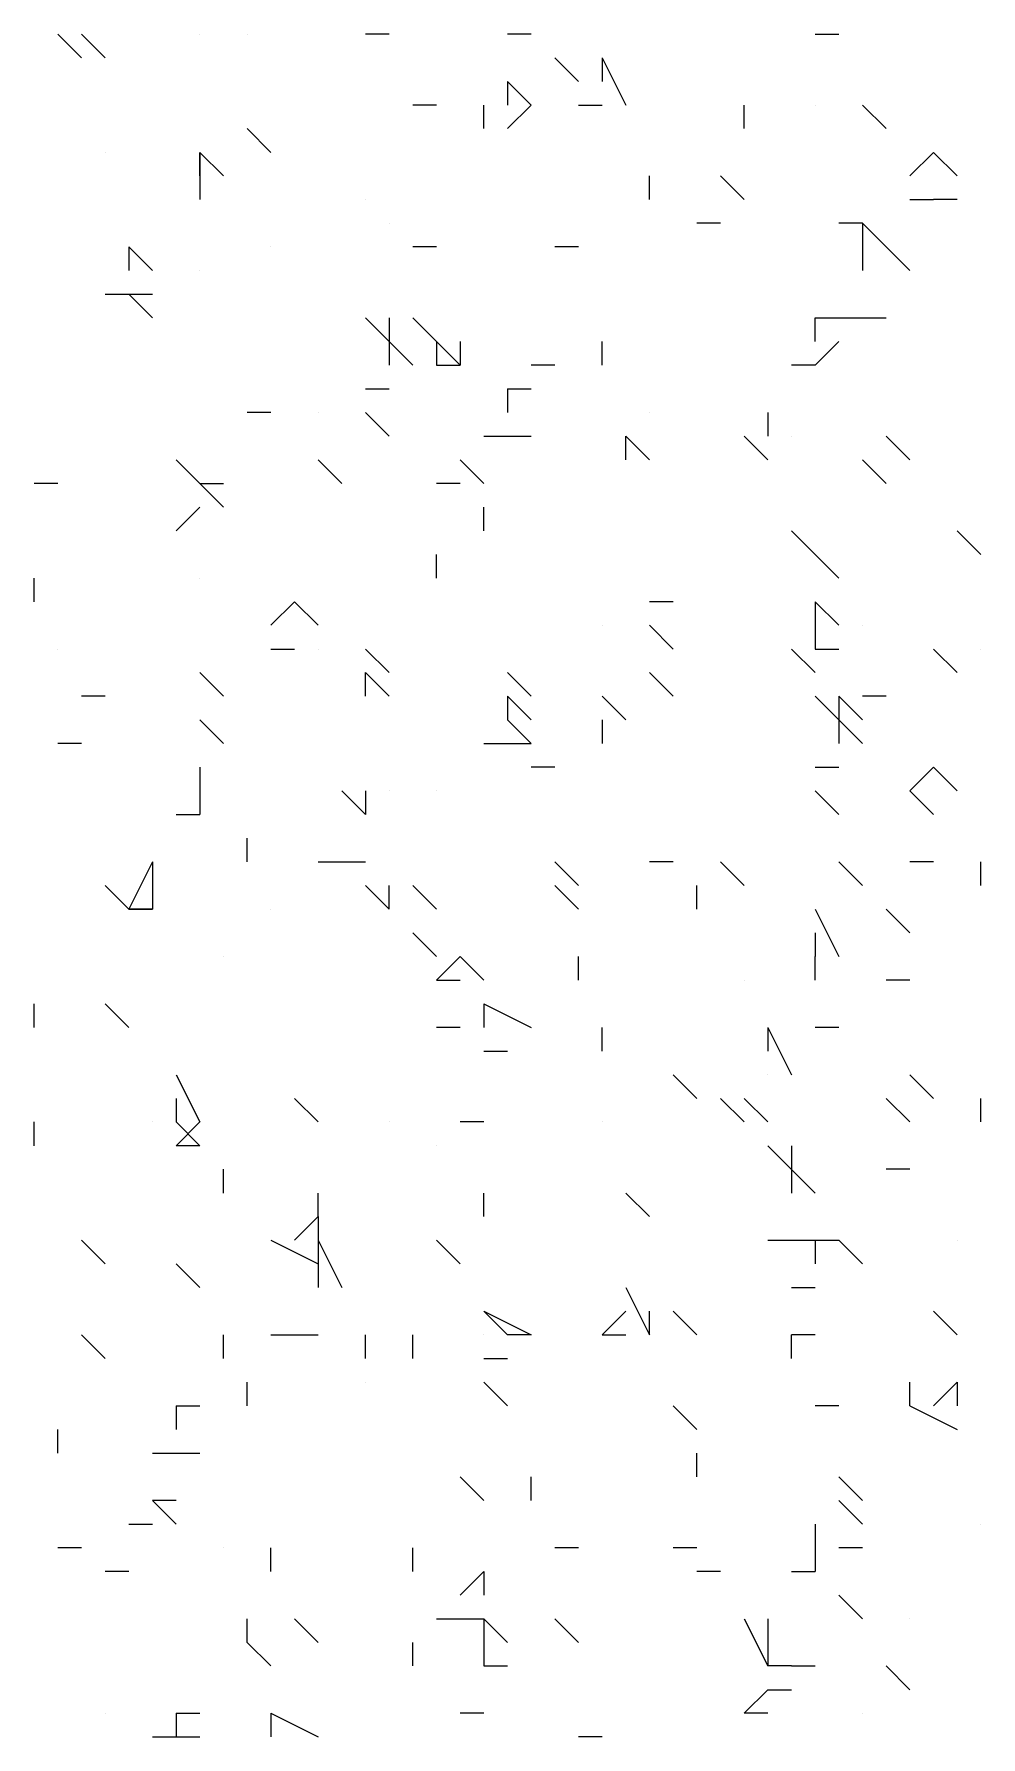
# Model space of a CAD drawing. Header units: millimetres. Extents: x 2928 to 3112, y 1220 to 1280.
# Drawn here: x 3001.0188 to 3001.1522, y 1262.6839 to 1262.9239 of the extents above; entities that cross this region are included whole.
import ezdxf

# ---------------------------------------------------------------- set-up
doc = ezdxf.new("R2010")
doc.units = ezdxf.units.MM

msp = doc.modelspace()

# ---------------------------------------------------------------- linework, layer by layer
at = {"color": 92, "linetype": 'Continuous', "lineweight": 5, "true_color": 0x00b800}
for points in [[(3001.0255, 1262.9206), (3001.02217, 1262.92393), (3001.02217, 1262.92393)], [(3001.02884, 1262.9206), (3001.0255, 1262.92393), (3001.0255, 1262.92393)], [(3001.06884, 1262.92393), (3001.0655, 1262.92393), (3001.0655, 1262.92393)], [(3001.08884, 1262.92393), (3001.0855, 1262.92393), (3001.0855, 1262.92393)], [(3001.12884, 1262.92393), (3001.13217, 1262.92393), (3001.13217, 1262.92393)], [(3001.0955, 1262.91726), (3001.09217, 1262.9206), (3001.09217, 1262.9206)], [(3001.09884, 1262.9206), (3001.10217, 1262.91393), (3001.10217, 1262.91393)], [(3001.09884, 1262.9206), (3001.09884, 1262.91726), (3001.09884, 1262.91726)], [(3001.0855, 1262.91726), (3001.08884, 1262.91393), (3001.08884, 1262.91393)], [(3001.0855, 1262.91726), (3001.0855, 1262.91393), (3001.0855, 1262.91393)], [(3001.0755, 1262.91393), (3001.07217, 1262.91393), (3001.07217, 1262.91393)], [(3001.08217, 1262.9106), (3001.08217, 1262.91393), (3001.08217, 1262.91393)], [(3001.0855, 1262.9106), (3001.08884, 1262.91393), (3001.08884, 1262.91393)], [(3001.0955, 1262.91393), (3001.09884, 1262.91393), (3001.09884, 1262.91393)], [(3001.11884, 1262.9106), (3001.11884, 1262.91393), (3001.11884, 1262.91393)], [(3001.13884, 1262.9106), (3001.13551, 1262.91393), (3001.13551, 1262.91393)], [(3001.05217, 1262.90726), (3001.04884, 1262.9106), (3001.04884, 1262.9106)], [(3001.04217, 1262.90726), (3001.0455, 1262.90393), (3001.0455, 1262.90393)], [(3001.04217, 1262.90726), (3001.04217, 1262.9006), (3001.04217, 1262.9006)], [(3001.04217, 1262.90393), (3001.04217, 1262.90726), (3001.04217, 1262.90726)], [(3001.14551, 1262.90726), (3001.14217, 1262.90393), (3001.14217, 1262.90393)], [(3001.14551, 1262.90726), (3001.14884, 1262.90393), (3001.14884, 1262.90393)], [(3001.1055, 1262.9006), (3001.1055, 1262.90393), (3001.1055, 1262.90393)], [(3001.11884, 1262.9006), (3001.1155, 1262.90393), (3001.1155, 1262.90393)], [(3001.14217, 1262.9006), (3001.14551, 1262.9006), (3001.14551, 1262.9006)], [(3001.14884, 1262.9006), (3001.14551, 1262.9006), (3001.14551, 1262.9006)], [(3001.1155, 1262.89726), (3001.11217, 1262.89726), (3001.11217, 1262.89726)], [(3001.13551, 1262.89726), (3001.13217, 1262.89726), (3001.13217, 1262.89726)], [(3001.13551, 1262.89726), (3001.14217, 1262.8906), (3001.14217, 1262.8906)], [(3001.13551, 1262.89726), (3001.13551, 1262.8906), (3001.13551, 1262.8906)], [(3001.03217, 1262.89393), (3001.0355, 1262.8906), (3001.0355, 1262.8906)], [(3001.03217, 1262.89393), (3001.03217, 1262.8906), (3001.03217, 1262.8906)], [(3001.0355, 1262.8906), (3001.03217, 1262.89393), (3001.03217, 1262.89393)], [(3001.0755, 1262.89393), (3001.07217, 1262.89393), (3001.07217, 1262.89393)], [(3001.0955, 1262.89393), (3001.09217, 1262.89393), (3001.09217, 1262.89393)], [(3001.02884, 1262.88726), (3001.0355, 1262.88726), (3001.0355, 1262.88726)], [(3001.0355, 1262.88393), (3001.03217, 1262.88726), (3001.03217, 1262.88726)], [(3001.0655, 1262.88393), (3001.07217, 1262.87726), (3001.07217, 1262.87726)], [(3001.06884, 1262.88393), (3001.06884, 1262.87726), (3001.06884, 1262.87726)], [(3001.0755, 1262.8806), (3001.07217, 1262.88393), (3001.07217, 1262.88393)], [(3001.12884, 1262.88393), (3001.13551, 1262.88393), (3001.13551, 1262.88393)], [(3001.12884, 1262.8806), (3001.12884, 1262.88393), (3001.12884, 1262.88393)], [(3001.13217, 1262.88393), (3001.13884, 1262.88393), (3001.13884, 1262.88393)], [(3001.0755, 1262.8806), (3001.0755, 1262.87726), (3001.0755, 1262.87726)], [(3001.07884, 1262.87726), (3001.0755, 1262.8806), (3001.0755, 1262.8806)], [(3001.07884, 1262.8806), (3001.07884, 1262.87726), (3001.07884, 1262.87726)], [(3001.09884, 1262.87726), (3001.09884, 1262.8806), (3001.09884, 1262.8806)], [(3001.12884, 1262.87726), (3001.13217, 1262.8806), (3001.13217, 1262.8806)], [(3001.0755, 1262.87726), (3001.07884, 1262.87726), (3001.07884, 1262.87726)], [(3001.09217, 1262.87726), (3001.08884, 1262.87726), (3001.08884, 1262.87726)], [(3001.12884, 1262.87726), (3001.1255, 1262.87726), (3001.1255, 1262.87726)], [(3001.0655, 1262.87393), (3001.06884, 1262.87393), (3001.06884, 1262.87393)], [(3001.0855, 1262.87393), (3001.08884, 1262.87393), (3001.08884, 1262.87393)], [(3001.0855, 1262.87393), (3001.0855, 1262.8706), (3001.0855, 1262.8706)], [(3001.05217, 1262.8706), (3001.04884, 1262.8706), (3001.04884, 1262.8706)], [(3001.06884, 1262.86726), (3001.0655, 1262.8706), (3001.0655, 1262.8706)], [(3001.12217, 1262.8706), (3001.12217, 1262.86726), (3001.12217, 1262.86726)], [(3001.12217, 1262.8706), (3001.12217, 1262.86726), (3001.12217, 1262.86726)], [(3001.08217, 1262.86726), (3001.08884, 1262.86726), (3001.08884, 1262.86726)], [(3001.10217, 1262.86393), (3001.10217, 1262.86726), (3001.10217, 1262.86726)], [(3001.1055, 1262.86393), (3001.10217, 1262.86726), (3001.10217, 1262.86726)], [(3001.11884, 1262.86726), (3001.12217, 1262.86393), (3001.12217, 1262.86393)], [(3001.12217, 1262.86393), (3001.11884, 1262.86726), (3001.11884, 1262.86726)], [(3001.14217, 1262.86393), (3001.13884, 1262.86726), (3001.13884, 1262.86726)], [(3001.04217, 1262.8606), (3001.03884, 1262.86393), (3001.03884, 1262.86393)], [(3001.06217, 1262.8606), (3001.05884, 1262.86393), (3001.05884, 1262.86393)], [(3001.08217, 1262.8606), (3001.07884, 1262.86393), (3001.07884, 1262.86393)], [(3001.13884, 1262.8606), (3001.13551, 1262.86393), (3001.13551, 1262.86393)], [(3001.02217, 1262.8606), (3001.01884, 1262.8606), (3001.01884, 1262.8606)], [(3001.04217, 1262.8606), (3001.0455, 1262.8606), (3001.0455, 1262.8606)], [(3001.0455, 1262.85726), (3001.04217, 1262.8606), (3001.04217, 1262.8606)], [(3001.07884, 1262.8606), (3001.0755, 1262.8606), (3001.0755, 1262.8606)], [(3001.03884, 1262.85393), (3001.04217, 1262.85726), (3001.04217, 1262.85726)], [(3001.08217, 1262.85393), (3001.08217, 1262.85726), (3001.08217, 1262.85726)], [(3001.12884, 1262.8506), (3001.1255, 1262.85393), (3001.1255, 1262.85393)], [(3001.15217, 1262.8506), (3001.14884, 1262.85393), (3001.14884, 1262.85393)], [(3001.0755, 1262.84726), (3001.0755, 1262.8506), (3001.0755, 1262.8506)], [(3001.13217, 1262.84726), (3001.12884, 1262.8506), (3001.12884, 1262.8506)], [(3001.01884, 1262.84393), (3001.01884, 1262.84726), (3001.01884, 1262.84726)], [(3001.0555, 1262.84393), (3001.05217, 1262.8406), (3001.05217, 1262.8406)], [(3001.0555, 1262.84393), (3001.05884, 1262.8406), (3001.05884, 1262.8406)], [(3001.10884, 1262.84393), (3001.1055, 1262.84393), (3001.1055, 1262.84393)], [(3001.12884, 1262.84393), (3001.13217, 1262.8406), (3001.13217, 1262.8406)], [(3001.12884, 1262.84393), (3001.12884, 1262.83726), (3001.12884, 1262.83726)], [(3001.10884, 1262.83726), (3001.1055, 1262.8406), (3001.1055, 1262.8406)], [(3001.05217, 1262.83726), (3001.0555, 1262.83726), (3001.0555, 1262.83726)], [(3001.06884, 1262.83393), (3001.0655, 1262.83726), (3001.0655, 1262.83726)], [(3001.12884, 1262.83393), (3001.1255, 1262.83726), (3001.1255, 1262.83726)], [(3001.12884, 1262.83726), (3001.13217, 1262.83726), (3001.13217, 1262.83726)], [(3001.14884, 1262.83393), (3001.14551, 1262.83726), (3001.14551, 1262.83726)], [(3001.0455, 1262.8306), (3001.04217, 1262.83393), (3001.04217, 1262.83393)], [(3001.06884, 1262.8306), (3001.0655, 1262.83393), (3001.0655, 1262.83393)], [(3001.0655, 1262.8306), (3001.0655, 1262.83393), (3001.0655, 1262.83393)], [(3001.08884, 1262.8306), (3001.0855, 1262.83393), (3001.0855, 1262.83393)], [(3001.10884, 1262.8306), (3001.1055, 1262.83393), (3001.1055, 1262.83393)], [(3001.02884, 1262.8306), (3001.0255, 1262.8306), (3001.0255, 1262.8306)], [(3001.0855, 1262.8306), (3001.08884, 1262.82726), (3001.08884, 1262.82726)], [(3001.0855, 1262.8306), (3001.0855, 1262.82726), (3001.0855, 1262.82726)], [(3001.09884, 1262.8306), (3001.10217, 1262.82726), (3001.10217, 1262.82726)], [(3001.12884, 1262.8306), (3001.13551, 1262.82393), (3001.13551, 1262.82393)], [(3001.13217, 1262.8306), (3001.13217, 1262.82393), (3001.13217, 1262.82393)], [(3001.13551, 1262.82726), (3001.13217, 1262.8306), (3001.13217, 1262.8306)], [(3001.13884, 1262.8306), (3001.13551, 1262.8306), (3001.13551, 1262.8306)], [(3001.0455, 1262.82393), (3001.04217, 1262.82726), (3001.04217, 1262.82726)], [(3001.08884, 1262.82393), (3001.0855, 1262.82726), (3001.0855, 1262.82726)], [(3001.09884, 1262.82726), (3001.09884, 1262.82393), (3001.09884, 1262.82393)], [(3001.0255, 1262.82393), (3001.02217, 1262.82393), (3001.02217, 1262.82393)], [(3001.08217, 1262.82393), (3001.08884, 1262.82393), (3001.08884, 1262.82393)], [(3001.04217, 1262.8206), (3001.04217, 1262.81726), (3001.04217, 1262.81726)], [(3001.04217, 1262.8206), (3001.04217, 1262.81393), (3001.04217, 1262.81393)], [(3001.09217, 1262.8206), (3001.08884, 1262.8206), (3001.08884, 1262.8206)], [(3001.12884, 1262.8206), (3001.13217, 1262.8206), (3001.13217, 1262.8206)], [(3001.14551, 1262.8206), (3001.14217, 1262.81726), (3001.14217, 1262.81726)], [(3001.14551, 1262.8206), (3001.14884, 1262.81726), (3001.14884, 1262.81726)], [(3001.06217, 1262.81726), (3001.0655, 1262.81393), (3001.0655, 1262.81393)], [(3001.0655, 1262.81726), (3001.0655, 1262.81393), (3001.0655, 1262.81393)], [(3001.13217, 1262.81393), (3001.12884, 1262.81726), (3001.12884, 1262.81726)], [(3001.14217, 1262.81726), (3001.14551, 1262.81393), (3001.14551, 1262.81393)], [(3001.03884, 1262.81393), (3001.04217, 1262.81393), (3001.04217, 1262.81393)], [(3001.04884, 1262.80726), (3001.04884, 1262.8106), (3001.04884, 1262.8106)], [(3001.0355, 1262.80726), (3001.03217, 1262.8006), (3001.03217, 1262.8006)], [(3001.0355, 1262.80726), (3001.0355, 1262.8006), (3001.0355, 1262.8006)], [(3001.05884, 1262.80726), (3001.0655, 1262.80726), (3001.0655, 1262.80726)], [(3001.0955, 1262.80393), (3001.09217, 1262.80726), (3001.09217, 1262.80726)], [(3001.10884, 1262.80726), (3001.1055, 1262.80726), (3001.1055, 1262.80726)], [(3001.10884, 1262.80726), (3001.1055, 1262.80726), (3001.1055, 1262.80726)], [(3001.11884, 1262.80393), (3001.1155, 1262.80726), (3001.1155, 1262.80726)], [(3001.13551, 1262.80393), (3001.13217, 1262.80726), (3001.13217, 1262.80726)], [(3001.14551, 1262.80726), (3001.14217, 1262.80726), (3001.14217, 1262.80726)], [(3001.15217, 1262.80393), (3001.15217, 1262.80726), (3001.15217, 1262.80726)], [(3001.03217, 1262.8006), (3001.02884, 1262.80393), (3001.02884, 1262.80393)], [(3001.06884, 1262.8006), (3001.0655, 1262.80393), (3001.0655, 1262.80393)], [(3001.06884, 1262.8006), (3001.06884, 1262.80393), (3001.06884, 1262.80393)], [(3001.0755, 1262.8006), (3001.07217, 1262.80393), (3001.07217, 1262.80393)], [(3001.0955, 1262.8006), (3001.09217, 1262.80393), (3001.09217, 1262.80393)], [(3001.11217, 1262.8006), (3001.11217, 1262.80393), (3001.11217, 1262.80393)], [(3001.03217, 1262.8006), (3001.0355, 1262.8006), (3001.0355, 1262.8006)], [(3001.0355, 1262.8006), (3001.03217, 1262.8006), (3001.03217, 1262.8006)], [(3001.12884, 1262.8006), (3001.13217, 1262.79393), (3001.13217, 1262.79393)], [(3001.14217, 1262.79726), (3001.13884, 1262.8006), (3001.13884, 1262.8006)], [(3001.0755, 1262.79393), (3001.07217, 1262.79726), (3001.07217, 1262.79726)], [(3001.12884, 1262.79726), (3001.12884, 1262.79393), (3001.12884, 1262.79393)], [(3001.07884, 1262.79393), (3001.0755, 1262.7906), (3001.0755, 1262.7906)], [(3001.07884, 1262.79393), (3001.08217, 1262.7906), (3001.08217, 1262.7906)], [(3001.0955, 1262.7906), (3001.0955, 1262.79393), (3001.0955, 1262.79393)], [(3001.12884, 1262.7906), (3001.12884, 1262.79393), (3001.12884, 1262.79393)], [(3001.0755, 1262.7906), (3001.07884, 1262.7906), (3001.07884, 1262.7906)], [(3001.14217, 1262.7906), (3001.13884, 1262.7906), (3001.13884, 1262.7906)], [(3001.01884, 1262.78393), (3001.01884, 1262.78726), (3001.01884, 1262.78726)], [(3001.03217, 1262.78393), (3001.02884, 1262.78726), (3001.02884, 1262.78726)], [(3001.08217, 1262.78726), (3001.08884, 1262.78393), (3001.08884, 1262.78393)], [(3001.08217, 1262.78726), (3001.08217, 1262.78393), (3001.08217, 1262.78393)], [(3001.07884, 1262.78393), (3001.0755, 1262.78393), (3001.0755, 1262.78393)], [(3001.09884, 1262.7806), (3001.09884, 1262.78393), (3001.09884, 1262.78393)], [(3001.12217, 1262.78393), (3001.1255, 1262.77726), (3001.1255, 1262.77726)], [(3001.12217, 1262.78393), (3001.12217, 1262.7806), (3001.12217, 1262.7806)], [(3001.13217, 1262.78393), (3001.12884, 1262.78393), (3001.12884, 1262.78393)], [(3001.08217, 1262.7806), (3001.0855, 1262.7806), (3001.0855, 1262.7806)], [(3001.03884, 1262.77726), (3001.04217, 1262.7706), (3001.04217, 1262.7706)], [(3001.11217, 1262.77393), (3001.10884, 1262.77726), (3001.10884, 1262.77726)], [(3001.14551, 1262.77393), (3001.14217, 1262.77726), (3001.14217, 1262.77726)], [(3001.03884, 1262.77393), (3001.03884, 1262.7706), (3001.03884, 1262.7706)], [(3001.05884, 1262.7706), (3001.0555, 1262.77393), (3001.0555, 1262.77393)], [(3001.11884, 1262.7706), (3001.1155, 1262.77393), (3001.1155, 1262.77393)], [(3001.12217, 1262.7706), (3001.11884, 1262.77393), (3001.11884, 1262.77393)], [(3001.14217, 1262.7706), (3001.13884, 1262.77393), (3001.13884, 1262.77393)], [(3001.15217, 1262.7706), (3001.15217, 1262.77393), (3001.15217, 1262.77393)], [(3001.01884, 1262.76726), (3001.01884, 1262.7706), (3001.01884, 1262.7706)], [(3001.03884, 1262.76726), (3001.04217, 1262.7706), (3001.04217, 1262.7706)], [(3001.04217, 1262.76726), (3001.03884, 1262.7706), (3001.03884, 1262.7706)], [(3001.08217, 1262.7706), (3001.07884, 1262.7706), (3001.07884, 1262.7706)], [(3001.04217, 1262.76726), (3001.03884, 1262.76726), (3001.03884, 1262.76726)], [(3001.12217, 1262.76726), (3001.12884, 1262.76059), (3001.12884, 1262.76059)], [(3001.1255, 1262.76726), (3001.1255, 1262.76059), (3001.1255, 1262.76059)], [(3001.0455, 1262.76059), (3001.0455, 1262.76393), (3001.0455, 1262.76393)], [(3001.14217, 1262.76393), (3001.13884, 1262.76393), (3001.13884, 1262.76393)], [(3001.05884, 1262.75726), (3001.05884, 1262.76059), (3001.05884, 1262.76059)], [(3001.08217, 1262.75726), (3001.08217, 1262.76059), (3001.08217, 1262.76059)], [(3001.1055, 1262.75726), (3001.10217, 1262.76059), (3001.10217, 1262.76059)], [(3001.05884, 1262.75726), (3001.0555, 1262.75393), (3001.0555, 1262.75393)], [(3001.05884, 1262.75726), (3001.05884, 1262.75393), (3001.05884, 1262.75393)], [(3001.02884, 1262.75059), (3001.0255, 1262.75393), (3001.0255, 1262.75393)], [(3001.05217, 1262.75393), (3001.05884, 1262.75059), (3001.05884, 1262.75059)], [(3001.05884, 1262.75393), (3001.06217, 1262.74726), (3001.06217, 1262.74726)], [(3001.05884, 1262.75393), (3001.05884, 1262.74726), (3001.05884, 1262.74726)], [(3001.07884, 1262.75059), (3001.0755, 1262.75393), (3001.0755, 1262.75393)], [(3001.12217, 1262.75393), (3001.12884, 1262.75393), (3001.12884, 1262.75393)], [(3001.12884, 1262.75393), (3001.13217, 1262.75393), (3001.13217, 1262.75393)], [(3001.12884, 1262.75393), (3001.12884, 1262.75059), (3001.12884, 1262.75059)], [(3001.13551, 1262.75059), (3001.13217, 1262.75393), (3001.13217, 1262.75393)], [(3001.04217, 1262.74726), (3001.03884, 1262.75059), (3001.03884, 1262.75059)], [(3001.10217, 1262.74726), (3001.1055, 1262.74059), (3001.1055, 1262.74059)], [(3001.1255, 1262.74726), (3001.12884, 1262.74726), (3001.12884, 1262.74726)], [(3001.08217, 1262.74393), (3001.08884, 1262.74059), (3001.08884, 1262.74059)], [(3001.0855, 1262.74059), (3001.08217, 1262.74393), (3001.08217, 1262.74393)], [(3001.10217, 1262.74393), (3001.09884, 1262.74059), (3001.09884, 1262.74059)], [(3001.1055, 1262.74059), (3001.1055, 1262.74393), (3001.1055, 1262.74393)], [(3001.11217, 1262.74059), (3001.10884, 1262.74393), (3001.10884, 1262.74393)], [(3001.14884, 1262.74059), (3001.14551, 1262.74393), (3001.14551, 1262.74393)], [(3001.02884, 1262.73726), (3001.0255, 1262.74059), (3001.0255, 1262.74059)], [(3001.0455, 1262.73726), (3001.0455, 1262.74059), (3001.0455, 1262.74059)], [(3001.05217, 1262.74059), (3001.05884, 1262.74059), (3001.05884, 1262.74059)], [(3001.0655, 1262.73726), (3001.0655, 1262.74059), (3001.0655, 1262.74059)], [(3001.07217, 1262.73726), (3001.07217, 1262.74059), (3001.07217, 1262.74059)], [(3001.08884, 1262.74059), (3001.0855, 1262.74059), (3001.0855, 1262.74059)], [(3001.09884, 1262.74059), (3001.10217, 1262.74059), (3001.10217, 1262.74059)], [(3001.12884, 1262.74059), (3001.1255, 1262.74059), (3001.1255, 1262.74059)], [(3001.1255, 1262.73726), (3001.1255, 1262.74059), (3001.1255, 1262.74059)], [(3001.08217, 1262.73726), (3001.0855, 1262.73726), (3001.0855, 1262.73726)], [(3001.04884, 1262.73059), (3001.04884, 1262.73393), (3001.04884, 1262.73393)], [(3001.0855, 1262.73059), (3001.08217, 1262.73393), (3001.08217, 1262.73393)], [(3001.14217, 1262.73059), (3001.14217, 1262.73393), (3001.14217, 1262.73393)], [(3001.14884, 1262.73393), (3001.14551, 1262.73059), (3001.14551, 1262.73059)], [(3001.14884, 1262.73393), (3001.14884, 1262.73059), (3001.14884, 1262.73059)], [(3001.03884, 1262.73059), (3001.04217, 1262.73059), (3001.04217, 1262.73059)], [(3001.03884, 1262.73059), (3001.03884, 1262.72726), (3001.03884, 1262.72726)], [(3001.11217, 1262.72726), (3001.10884, 1262.73059), (3001.10884, 1262.73059)], [(3001.13217, 1262.73059), (3001.12884, 1262.73059), (3001.12884, 1262.73059)], [(3001.14217, 1262.73059), (3001.14884, 1262.72726), (3001.14884, 1262.72726)], [(3001.02217, 1262.72393), (3001.02217, 1262.72726), (3001.02217, 1262.72726)], [(3001.0355, 1262.72393), (3001.04217, 1262.72393), (3001.04217, 1262.72393)], [(3001.11217, 1262.72059), (3001.11217, 1262.72393), (3001.11217, 1262.72393)], [(3001.08217, 1262.71726), (3001.07884, 1262.72059), (3001.07884, 1262.72059)], [(3001.08884, 1262.71726), (3001.08884, 1262.72059), (3001.08884, 1262.72059)], [(3001.13551, 1262.71726), (3001.13217, 1262.72059), (3001.13217, 1262.72059)], [(3001.0355, 1262.71726), (3001.03884, 1262.71393), (3001.03884, 1262.71393)], [(3001.03884, 1262.71726), (3001.0355, 1262.71726), (3001.0355, 1262.71726)], [(3001.13551, 1262.71393), (3001.13217, 1262.71726), (3001.13217, 1262.71726)], [(3001.03217, 1262.71393), (3001.0355, 1262.71393), (3001.0355, 1262.71393)], [(3001.12884, 1262.71393), (3001.12884, 1262.71059), (3001.12884, 1262.71059)], [(3001.12884, 1262.71393), (3001.12884, 1262.70726), (3001.12884, 1262.70726)], [(3001.0255, 1262.71059), (3001.02217, 1262.71059), (3001.02217, 1262.71059)], [(3001.05217, 1262.70726), (3001.05217, 1262.71059), (3001.05217, 1262.71059)], [(3001.07217, 1262.70726), (3001.07217, 1262.71059), (3001.07217, 1262.71059)], [(3001.0955, 1262.71059), (3001.09217, 1262.71059), (3001.09217, 1262.71059)], [(3001.11217, 1262.71059), (3001.10884, 1262.71059), (3001.10884, 1262.71059)], [(3001.13551, 1262.71059), (3001.13217, 1262.71059), (3001.13217, 1262.71059)], [(3001.03217, 1262.70726), (3001.02884, 1262.70726), (3001.02884, 1262.70726)], [(3001.08217, 1262.70726), (3001.07884, 1262.70393), (3001.07884, 1262.70393)], [(3001.08217, 1262.70726), (3001.08217, 1262.70393), (3001.08217, 1262.70393)], [(3001.1155, 1262.70726), (3001.11217, 1262.70726), (3001.11217, 1262.70726)], [(3001.1255, 1262.70726), (3001.12884, 1262.70726), (3001.12884, 1262.70726)], [(3001.13551, 1262.70059), (3001.13217, 1262.70393), (3001.13217, 1262.70393)], [(3001.04884, 1262.69726), (3001.04884, 1262.70059), (3001.04884, 1262.70059)], [(3001.05884, 1262.69726), (3001.0555, 1262.70059), (3001.0555, 1262.70059)], [(3001.0755, 1262.70059), (3001.08217, 1262.70059), (3001.08217, 1262.70059)], [(3001.08217, 1262.70059), (3001.0855, 1262.69726), (3001.0855, 1262.69726)], [(3001.08217, 1262.70059), (3001.08217, 1262.69393), (3001.08217, 1262.69393)], [(3001.0955, 1262.69726), (3001.09217, 1262.70059), (3001.09217, 1262.70059)], [(3001.11884, 1262.70059), (3001.12217, 1262.69393), (3001.12217, 1262.69393)], [(3001.12217, 1262.70059), (3001.12217, 1262.69393), (3001.12217, 1262.69393)], [(3001.05217, 1262.69393), (3001.04884, 1262.69726), (3001.04884, 1262.69726)], [(3001.07217, 1262.69393), (3001.07217, 1262.69726), (3001.07217, 1262.69726)], [(3001.08217, 1262.69393), (3001.0855, 1262.69393), (3001.0855, 1262.69393)], [(3001.1255, 1262.69393), (3001.12217, 1262.69393), (3001.12217, 1262.69393)], [(3001.1255, 1262.69393), (3001.12884, 1262.69393), (3001.12884, 1262.69393)], [(3001.14217, 1262.69059), (3001.13884, 1262.69393), (3001.13884, 1262.69393)], [(3001.11884, 1262.68726), (3001.12217, 1262.69059), (3001.12217, 1262.69059)], [(3001.12217, 1262.69059), (3001.1255, 1262.69059), (3001.1255, 1262.69059)], [(3001.03884, 1262.68726), (3001.04217, 1262.68726), (3001.04217, 1262.68726)], [(3001.03884, 1262.68726), (3001.03884, 1262.68393), (3001.03884, 1262.68393)], [(3001.05217, 1262.68726), (3001.05884, 1262.68393), (3001.05884, 1262.68393)], [(3001.05217, 1262.68726), (3001.05217, 1262.68393), (3001.05217, 1262.68393)], [(3001.08217, 1262.68726), (3001.07884, 1262.68726), (3001.07884, 1262.68726)], [(3001.12217, 1262.68726), (3001.11884, 1262.68726), (3001.11884, 1262.68726)], [(3001.0355, 1262.68393), (3001.04217, 1262.68393), (3001.04217, 1262.68393)], [(3001.09884, 1262.68393), (3001.0955, 1262.68393), (3001.0955, 1262.68393)]]:
    msp.add_lwpolyline(points, dxfattribs=at)
for points in [[(3001.04217, 1262.92393), (3001.04217, 1262.92393)], [(3001.04884, 1262.92393), (3001.04884, 1262.92393)], [(3001.12884, 1262.91393), (3001.12884, 1262.91393)], [(3001.02884, 1262.90726), (3001.02884, 1262.90726)], [(3001.04217, 1262.9006), (3001.04217, 1262.9006)], [(3001.0655, 1262.9006), (3001.0655, 1262.9006)], [(3001.06884, 1262.89726), (3001.06884, 1262.89726)], [(3001.05217, 1262.89393), (3001.05217, 1262.89393)], [(3001.05217, 1262.89393), (3001.05217, 1262.89393)], [(3001.0755, 1262.89393), (3001.0755, 1262.89393)], [(3001.13551, 1262.89393), (3001.13551, 1262.89393)], [(3001.04217, 1262.8906), (3001.04217, 1262.8906)], [(3001.14217, 1262.8906), (3001.14217, 1262.8906)], [(3001.12884, 1262.88393), (3001.12884, 1262.88393)], [(3001.05884, 1262.8706), (3001.05884, 1262.8706)], [(3001.1055, 1262.8706), (3001.1055, 1262.8706)], [(3001.1255, 1262.86726), (3001.1255, 1262.86726)], [(3001.04217, 1262.8606), (3001.04217, 1262.8606)], [(3001.04217, 1262.84726), (3001.04217, 1262.84726)], [(3001.09884, 1262.8406), (3001.09884, 1262.8406)], [(3001.13551, 1262.8406), (3001.13551, 1262.8406)], [(3001.02217, 1262.83726), (3001.02217, 1262.83726)], [(3001.05884, 1262.83726), (3001.05884, 1262.83726)], [(3001.15217, 1262.83726), (3001.15217, 1262.83726)], [(3001.0455, 1262.8306), (3001.0455, 1262.8306)], [(3001.09884, 1262.8306), (3001.09884, 1262.8306)], [(3001.06884, 1262.81726), (3001.06884, 1262.81726)], [(3001.0755, 1262.81726), (3001.0755, 1262.81726)], [(3001.05217, 1262.8006), (3001.05217, 1262.8006)], [(3001.0455, 1262.79393), (3001.0455, 1262.79393)], [(3001.11884, 1262.7906), (3001.11884, 1262.7906)], [(3001.12217, 1262.77726), (3001.12217, 1262.77726)], [(3001.0355, 1262.7706), (3001.0355, 1262.7706)], [(3001.05884, 1262.7706), (3001.05884, 1262.7706)], [(3001.06884, 1262.7706), (3001.06884, 1262.7706)], [(3001.09884, 1262.7706), (3001.09884, 1262.7706)], [(3001.0755, 1262.76726), (3001.0755, 1262.76726)], [(3001.12217, 1262.76726), (3001.12217, 1262.76726)], [(3001.14884, 1262.75393), (3001.14884, 1262.75393)], [(3001.08217, 1262.74059), (3001.08217, 1262.74059)], [(3001.1055, 1262.74059), (3001.1055, 1262.74059)], [(3001.0655, 1262.73393), (3001.0655, 1262.73393)], [(3001.04884, 1262.73059), (3001.04884, 1262.73059)], [(3001.0355, 1262.71726), (3001.0355, 1262.71726)], [(3001.15217, 1262.71393), (3001.15217, 1262.71393)], [(3001.0455, 1262.71059), (3001.0455, 1262.71059)], [(3001.11217, 1262.71059), (3001.11217, 1262.71059)], [(3001.07217, 1262.70726), (3001.07217, 1262.70726)], [(3001.14217, 1262.70059), (3001.14217, 1262.70059)], [(3001.02884, 1262.68726), (3001.02884, 1262.68726)], [(3001.13551, 1262.68726), (3001.13551, 1262.68726)]]:
    msp.add_lwpolyline(points, close=True, dxfattribs=at)

doc.saveas('drawing.dxf')
